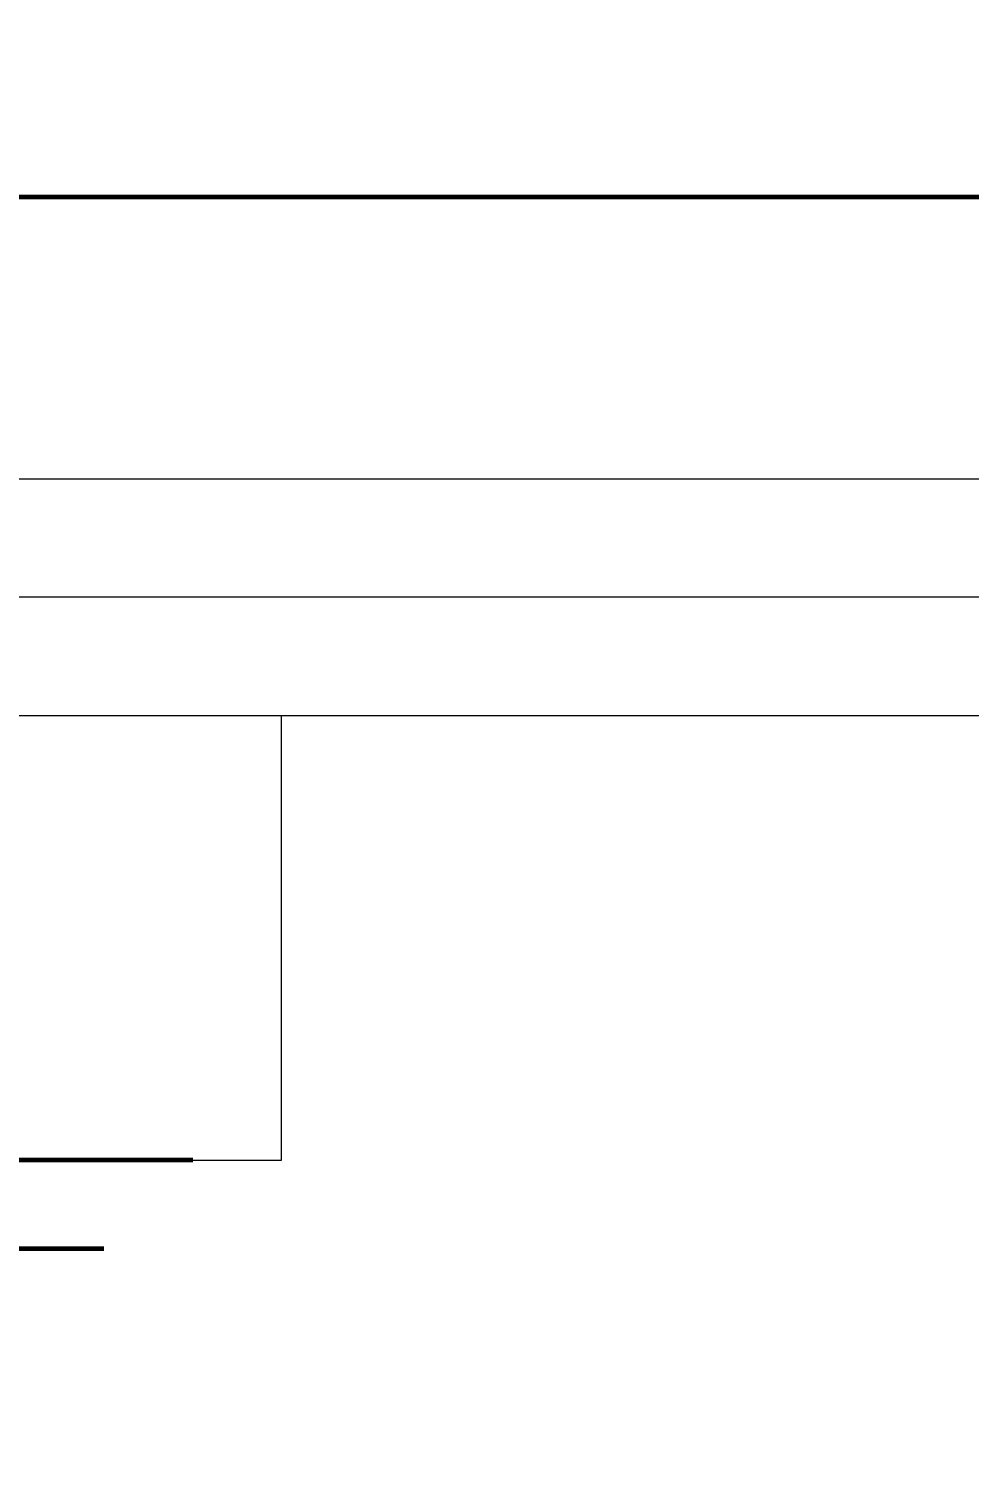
# Model space of a CAD drawing. Header units: millimetres. Extents: x 0 to 1680, y 0 to 594.
# Drawn here: x 332.51 to 338.86, y 425.37 to 435.02 of the extents above; entities that cross this region are included whole.
import ezdxf

# ---------------------------------------------------------------- set-up
doc = ezdxf.new("R2010")
doc.units = ezdxf.units.MM
for name, pattern in [('K5LT32792', [0]), ('K5LT_AUXILIARY', [0]), ('K5LT_REINFORCED', [0]), ('K5LT_THIN', [0]), ('K5LT_THIN_INCLUDED_TO_HATCHING', [0])]:
    doc.linetypes.add(name, pattern=pattern)
doc.layers.add('Системный слой', color=7, linetype='Continuous')
doc.styles.add('KDIMTEXTSTYLE', font='GOST_AU.SHX', dxfattribs={"width": 0.96, "oblique": 15, "height": 5})
doc.dimstyles.new('KDIMSTYLE (0.02)', dxfattribs={"dimtxt": 5, "dimasz": 1, "dimexe": 2, "dimexo": 0, "dimgap": 1, "dimtad": 1, "dimlfac": 50, "dimtxsty": 'KDIMTEXTSTYLE', "dimsah": 1, "dimcen": 0, "dimdle": 1, "dimadec": 0, "dimazin": 0, "dimtfac": 0.667, "dimtmove": 0, "dimatfit": 3, "dimfxl": 0, "dimtvp": 1, "dimtolj": 1, "dimtzin": 0, "dimarcsym": 0})

# ---------------------------------------------------------------- blocks, each defined once
blk = doc.blocks.new('U434')
at = {"layer": 'Системный слой', "color": 5, "linetype": 'K5LT32792', "lineweight": 60, "true_color": 0x0000ff}
blk.add_line((329.441, 433.8814), (359.441, 433.8814), dxfattribs=at)
blk = doc.blocks.new('U1050')
at = {"layer": 'Системный слой', "color": 232, "linetype": 'K5LT_AUXILIARY', "lineweight": 13, "true_color": 0xc52b79}
for p, q in [((334.218, 430.3773), (331.218, 430.3773)), ((331.218, 430.3773), (331.218, 427.3773)), ((334.218, 427.3773), (334.218, 430.3773)), ((331.218, 427.3773), (334.218, 427.3773))]:
    blk.add_line(p, q, dxfattribs=at)
blk = doc.blocks.new('U1051')
at = {"layer": 'Системный слой', "color": 232, "linetype": 'K5LT_AUXILIARY', "lineweight": 13, "true_color": 0xc52b79}
for p, q in [((331.218, 430.3773), (328.218, 430.3773)), ((328.218, 430.3773), (328.218, 427.3773)), ((331.218, 427.3773), (331.218, 430.3773)), ((328.218, 427.3773), (331.218, 427.3773))]:
    blk.add_line(p, q, dxfattribs=at)
blk = doc.blocks.new('U1052')
at = {"layer": 'Системный слой', "color": 134, "linetype": 'K5LT_REINFORCED', "lineweight": 60, "true_color": 0x009696}
for p, q in [((331.218, 435.0173), (331.218, 427.3773)), ((333.618, 427.3773), (328.818, 427.3773)), ((333.018, 426.7774), (329.418, 426.7774)), ((330.178, 426.1774), (332.258, 426.1774))]:
    blk.add_line(p, q, dxfattribs=at)
blk = doc.blocks.new('U1049')
at = {"layer": 'Системный слой'}
for name in ['U1052', 'U1051', 'U1050']:
    blk.add_blockref(name, (0, 0), dxfattribs=at)
blk = doc.blocks.new('U1678')
at = {"layer": 'Системный слой', "color": 7, "linetype": 'K5LT_THIN_INCLUDED_TO_HATCHING', "lineweight": 13}
for p, q in [((331.218, 431.9773), (352.218, 431.9773)), ((352.218, 431.1773), (331.218, 431.1773)), ((352.218, 430.3773), (331.218, 430.3773))]:
    blk.add_line(p, q, dxfattribs=at)
blk = doc.blocks.new('U1692')
at = {"layer": 'Системный слой', "color": 7, "linetype": 'K5LT_THIN_INCLUDED_TO_HATCHING', "lineweight": 13}
for p, q in [((331.218, 431.9773), (352.218, 431.9773)), ((352.218, 431.1773), (331.218, 431.1773)), ((352.218, 430.3773), (331.218, 430.3773))]:
    blk.add_line(p, q, dxfattribs=at)
blk = doc.blocks.new('KDIMARROW_03')
at = {"layer": 'Системный слой', "color": 0, "linetype": 'K5LT_THIN', "lineweight": 13}
for p, q in [((-0.707, -0.707), (0.707, 0.707)), ((0, 0), (-1, 0)), ((0, 0), (1, 0))]:
    blk.add_line(p, q, dxfattribs=at)

msp = doc.modelspace()

# ---------------------------------------------------------------- block references
at = {"layer": 'Системный слой'}
for name in ['U434', 'U1049', 'U1678', 'U1692']:
    msp.add_blockref(name, (0, 0), dxfattribs=at)

# ---------------------------------------------------------------- dimensions: what is measured, and where the dimension line sits
at = {"layer": 'Системный слой', "color": 7}
msp.add_linear_dim(base=(325.41812, 408.64647), p1=(471.41812, 429.77733), p2=(325.41812, 429.77733), location=(398.41812, 408.64647), dimstyle='KDIMSTYLE (0.02)', override={"dimexo": 0, "dimpost": '\\H2.5;\\W0.965;\\Q0;<>', "dimblk1": 'KDIMARROW_03', "dimblk2": 'KDIMARROW_03', "dimse1": 0, "dimse2": 0, "dimclrt": 7, "dimtolj": 1}, dxfattribs=at).render()

doc.saveas('drawing.dxf')
